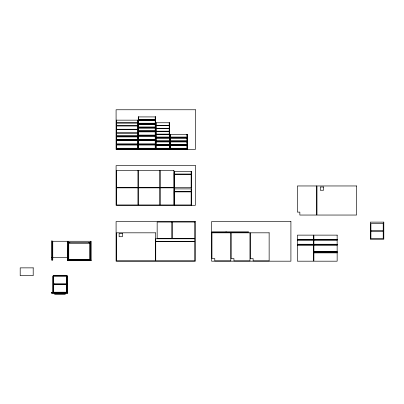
<?xml version="1.0" encoding="UTF-8"?>
<svg xmlns="http://www.w3.org/2000/svg" width="404" height="404" viewBox="0 0 404 404"><rect width="100%" height="100%" fill="white"/><g stroke="black" fill="none" stroke-linecap="round" stroke-linejoin="round"><path stroke-width="0.61" d="M138.284 119.508L138.476 116.913M155.601 119.508L155.409 116.913M138.284 119.902L138.476 120.321M155.601 119.902L155.409 120.321M138.284 123.245L138.476 120.65M155.601 123.245L155.409 120.65M138.284 123.639L138.476 124.058M155.601 123.639L155.409 124.058M138.284 126.982L138.476 124.387M155.601 126.982L155.409 124.387M138.284 127.376L138.476 127.795M155.601 127.376L155.409 127.795M138.284 130.719L138.476 128.124M155.601 130.719L155.409 128.124M138.284 131.108L138.476 131.532M155.601 131.108L155.409 131.532M138.284 135.108L138.476 131.856M155.601 135.108L155.409 131.856M138.284 135.497L138.476 135.921M155.601 135.497L155.409 135.921M169.998 137.057L170.19 134.456M187.315 137.057L187.123 134.456M169.998 137.446L170.19 137.87M187.315 137.446L187.123 137.87M138.284 139.496L138.476 136.244M155.601 139.496L155.409 136.244M138.284 139.885L138.476 140.309M155.601 139.885L155.409 140.309M169.998 140.794L170.19 138.193M187.315 140.794L187.123 138.193M169.998 141.183L170.19 141.607M187.315 141.183L187.123 141.607M138.284 143.88L138.476 140.632M155.601 143.88L155.409 140.632M138.284 144.273L138.476 144.693M155.601 144.273L155.409 144.693M169.998 144.531L170.19 141.93M187.315 144.531L187.123 141.93M169.998 144.92L170.19 145.344M187.315 144.92L187.123 145.344M138.284 148.268L138.476 145.021M155.601 148.268L155.409 145.021M169.998 148.268L170.19 145.667M187.315 148.268L187.123 145.667M138.284 148.657L138.476 149.081M155.601 148.657L155.409 149.081M169.998 148.657L170.19 149.081M187.315 148.657L187.123 149.081M174.22 174.038L174.417 171.437M191.541 174.038L191.344 171.437M174.22 174.427L174.417 187.522M191.541 174.427L191.344 187.522M174.22 191.486L174.417 188.885M191.541 191.486L191.344 188.885M174.22 191.875L174.417 204.969M191.541 191.875L191.344 204.969M370.897 230.704L383.214 230.704M370.897 231.548L383.214 231.548M297.41 239.35L313.56 239.35M313.888 239.35L337.153 239.35M297.41 239.516L313.56 239.516M313.888 239.516L337.153 239.516M297.41 239.577L313.56 239.577M313.888 239.577L337.153 239.577M297.41 240.39L313.56 240.39M313.888 240.39L337.153 240.39M52.172 241.269L91.163 241.269L91.163 260.115L67.473 260.115L67.473 241.269M88.759 242.339L90.577 242.339M68.059 242.375L69.882 242.375M68.549 243.188L90.092 243.188M297.41 244.258L313.56 244.258M313.888 244.258L337.153 244.258M297.41 244.42L313.56 244.42M313.888 244.42L337.153 244.42M297.41 244.486L313.56 244.486M313.888 244.486L337.153 244.486M297.41 245.299L313.56 245.299M313.888 245.299L337.153 245.299M313.888 251.828L337.153 251.828M313.888 251.99L337.153 251.99M313.888 252.056L337.153 252.056M313.888 252.869L337.153 252.869M51.586 257.681L52.172 257.681M52.757 257.681L67.892 257.681M68.549 259.727L90.092 259.727M90.092 259.924L68.549 259.924L68.549 242.794M68.059 260.019L68.256 242.375M89.895 259.984L90.577 259.984M67.801 260.54L91.067 260.54M53.373 275.685L66.857 275.685M53.176 276.366L52.757 276.366L52.757 292.612M67.054 276.366L67.473 276.366L67.473 292.612M53.959 283.871L66.271 283.871M51.586 292.708L67.736 292.708M51.586 293.031L67.736 293.031M191.153 171.437L191.153 174.038L174.614 174.038L174.614 171.437M191.153 187.522L191.153 174.427L174.614 174.427L174.614 187.522M191.153 188.885L191.153 191.486L174.614 191.486L174.614 188.885M191.153 204.969L191.153 191.875L174.614 191.875L174.614 204.969M186.926 134.456L186.926 137.057L170.387 137.057L170.387 134.456M186.926 137.87L186.926 137.446L170.387 137.446L170.387 137.87M186.926 138.193L186.926 140.794L170.387 140.794L170.387 138.193M186.926 141.607L186.926 141.183L170.387 141.183L170.387 141.607M186.926 141.93L186.926 144.531L170.387 144.531L170.387 141.93M186.926 145.344L186.926 144.92L170.387 144.92L170.387 145.344M186.926 145.667L186.926 148.268L170.387 148.268L170.387 145.667M186.926 149.081L186.926 148.657L170.387 148.657L170.387 149.081M169.478 134.456L169.478 137.87M169.478 138.193L169.478 141.607M169.478 141.93L169.478 145.344M169.478 145.667L169.478 149.081M169.215 122.76L169.215 125.361M169.215 125.684L169.215 128.285M169.215 128.608L169.215 131.209M169.215 131.532L169.215 134.133M156.121 122.76L156.121 125.361M156.121 125.684L156.121 128.285M156.121 128.608L156.121 131.209M156.121 131.532L156.121 134.133M156.121 134.456L156.121 137.87M156.121 138.193L156.121 141.607M156.121 141.93L156.121 145.344M156.121 145.667L156.121 149.081M155.212 116.913L155.212 119.508L138.673 119.508L138.673 116.913M155.212 120.321L155.212 119.902L138.673 119.902L138.673 120.321M155.212 120.65L155.212 123.245L138.673 123.245L138.673 120.65M155.212 124.058L155.212 123.639L138.673 123.639L138.673 124.058M155.212 124.387L155.212 126.982L138.673 126.982L138.673 124.387M155.212 127.795L155.212 127.376L138.673 127.376L138.673 127.795M155.212 128.124L155.212 130.719L138.673 130.719L138.673 128.124M155.212 131.532L155.212 131.108L138.673 131.108L138.673 131.532M155.212 131.856L155.212 135.108L138.673 135.108L138.673 131.856M155.212 135.921L155.212 135.497L138.673 135.497L138.673 135.921M155.212 136.244L155.212 139.496L138.673 139.496L138.673 136.244M155.212 140.309L155.212 139.885L138.673 139.885L138.673 140.309M155.212 140.632L155.212 143.88L138.673 143.88L138.673 140.632M155.212 144.693L155.212 144.273L138.673 144.273L138.673 144.693M155.212 145.021L155.212 148.268L138.673 148.268L138.673 145.021M155.212 149.081L155.212 148.657L138.673 148.657L138.673 149.081M137.764 120.16L137.764 122.76M137.764 123.084L137.764 125.684M137.764 126.008L137.764 129.26M137.764 129.583L137.764 132.835M137.764 133.158L137.764 136.572M137.764 136.895L137.764 140.309M137.764 140.632L137.764 144.693M137.764 145.021L137.764 149.081M116.61 120.16L116.61 122.76M116.61 123.084L116.61 125.684M116.61 126.008L116.61 129.26M116.61 129.583L116.61 132.835M116.61 133.158L116.61 136.572M116.61 136.895L116.61 140.309M116.61 140.632L116.61 144.693M116.61 145.021L116.61 149.081M91.067 260.115L91.067 260.701L67.801 260.701L67.801 260.115M90.577 241.269L90.577 260.115M90.385 242.339L90.385 259.984M90.289 260.115L90.289 242.794L68.352 242.794L68.352 260.115M90.092 242.794L90.092 260.115M89.895 242.339L89.895 260.115M68.741 243.188L68.741 259.727M68.059 241.269L68.059 260.115M67.054 292.612L67.054 275.296L53.176 275.296L53.176 292.612M66.857 275.296L66.857 276.518M66.857 283.648L66.857 284.87M66.665 275.685L66.665 292.223M66.665 292.612L66.857 292.223L53.373 292.223L53.565 292.612M66.615 292.173L66.615 284.376L53.616 284.376L53.616 292.173L53.565 275.685M66.271 283.669L66.271 284.921M65.317 293.198L65.317 294.238L54.59 294.238L54.59 293.198M64.892 293.198L64.892 293.814L55.015 293.814L55.015 293.198M53.959 283.669L53.959 284.921M53.373 275.296L53.373 276.518M52.757 241.269L52.757 260.115L51.586 260.115L51.586 240.88L52.172 240.88L52.172 260.115M195.374 109.762L116.089 109.762L116.089 149.404L195.374 149.404L195.374 109.762M155.601 116.913L138.284 116.913L138.284 120.321L155.601 120.321L155.601 116.913M137.956 120.16L116.413 120.16L116.413 122.76L137.956 122.76L137.956 120.16M155.601 120.65L138.284 120.65L138.284 124.058L155.601 124.058L155.601 120.65M169.412 122.76L155.929 122.76L155.929 125.361L169.412 125.361L169.412 122.76M137.956 123.084L116.413 123.084L116.413 125.684L137.956 125.684L137.956 123.084M155.601 124.387L138.284 124.387L138.284 127.795L155.601 127.795L155.601 124.387M169.412 125.684L155.929 125.684L155.929 128.285L169.412 128.285L169.412 125.684M137.956 126.008L116.413 126.008L116.413 129.26L137.956 129.26L137.956 126.008M155.601 128.124L138.284 128.124L138.284 131.532L155.601 131.532L155.601 128.124M169.412 128.608L155.929 128.608L155.929 131.209L169.412 131.209L169.412 128.608M137.956 129.583L116.413 129.583L116.413 132.835L137.956 132.835L137.956 129.583M169.412 131.532L155.929 131.532L155.929 134.133L169.412 134.133L169.412 131.532M155.601 131.856L138.284 131.856L138.284 135.921L155.601 135.921L155.601 131.856M137.956 133.158L116.413 133.158L116.413 135.759L137.956 135.759L137.956 133.158M169.67 134.456L155.929 134.456L155.929 137.057L169.67 137.057L169.67 134.456M187.315 134.456L169.998 134.456L169.998 137.87L187.315 137.87L187.315 134.456M137.956 136.148L116.413 136.148L116.413 136.572L137.956 136.572L137.956 136.148M155.601 136.244L138.284 136.244L138.284 140.309L155.601 140.309L155.601 136.244M137.956 136.895L116.413 136.895L116.413 139.496L137.956 139.496L137.956 136.895M169.67 137.446L155.929 137.446L155.929 137.87L169.67 137.87L169.67 137.446M169.67 138.193L155.929 138.193L155.929 140.794L169.67 140.794L169.67 138.193M187.315 138.193L169.998 138.193L169.998 141.607L187.315 141.607L187.315 138.193M137.956 139.885L116.413 139.885L116.413 140.309L137.956 140.309L137.956 139.885M137.956 140.632L116.413 140.632L116.413 143.88L137.956 143.88L137.956 140.632M155.601 140.632L138.284 140.632L138.284 144.693L155.601 144.693L155.601 140.632M169.67 141.183L155.929 141.183L155.929 141.607L169.67 141.607L169.67 141.183M169.67 141.93L155.929 141.93L155.929 144.531L169.67 144.531L169.67 141.93M187.315 141.93L169.998 141.93L169.998 145.344L187.315 145.344L187.315 141.93M137.956 144.273L116.413 144.273L116.413 144.693L137.956 144.693L137.956 144.273M169.67 144.92L155.929 144.92L155.929 145.344L169.67 145.344L169.67 144.92M137.956 145.021L116.413 145.021L116.413 148.268L137.956 148.268L137.956 145.021M155.601 145.021L138.284 145.021L138.284 149.081L155.601 149.081L155.601 145.021M169.67 145.667L155.929 145.667L155.929 148.268L169.67 148.268L169.67 145.667M187.315 145.667L169.998 145.667L169.998 149.081L187.315 149.081L187.315 145.667M137.956 148.657L116.413 148.657L116.413 149.081L137.956 149.081L137.956 148.657M169.67 148.657L155.929 148.657L155.929 149.081L169.67 149.081L169.67 148.657M195.374 165.655L116.089 165.655L116.089 205.298L195.374 205.298L195.374 165.655M137.956 170.397L116.413 170.397L116.413 187.522L137.956 187.522L137.956 170.397M159.827 170.397L138.284 170.397L138.284 187.522L159.827 187.522L159.827 170.397M173.897 170.397L160.151 170.397L160.151 187.522L173.897 187.522L173.897 170.397M191.541 171.437L174.22 171.437L174.22 187.522L191.541 187.522L191.541 171.437M316.645 185.961L297.41 185.961L297.41 212.12L299.849 212.12L299.849 215.044L316.645 215.044L316.645 185.961M356.55 185.961L316.973 185.961L316.973 215.044L356.55 215.044L356.55 185.961M323.538 186.996L320.286 186.996L320.286 190.244L323.538 190.244L323.538 186.996M137.956 187.845L116.413 187.845L116.413 204.969L137.956 204.969L137.956 187.845M159.827 187.845L138.284 187.845L138.284 204.969L159.827 204.969L159.827 187.845M173.897 187.845L160.151 187.845L160.151 204.969L173.897 204.969L173.897 187.845M191.541 188.885L174.22 188.885L174.22 204.969L191.541 204.969L191.541 188.885M195.374 221.543L116.089 221.543L116.089 261.186L195.374 261.186L195.374 221.543M290.91 221.543L211.625 221.543L211.625 261.186L290.91 261.186L290.91 221.543M171.882 222.033L157.161 222.033L157.161 238.441L171.882 238.441L171.882 222.033M194.728 222.033L172.205 222.033L172.205 238.441L194.728 238.441L194.728 222.033M383.8 222.124L370.316 222.124L370.316 239.249L383.8 239.249L383.8 222.124M383.214 223.589L370.897 223.589L370.897 238.668L383.214 238.668L383.214 223.589M226.018 231.846L211.948 231.846L211.948 232.497L226.018 232.497L226.018 231.846M248.213 231.846L226.346 231.846L226.346 232.497L248.213 232.497L248.213 231.846M155.409 232.82L116.413 232.82L116.413 260.863L155.409 260.863L155.409 232.82M230.795 232.82L211.948 232.82L211.948 258.59L214.776 258.59L214.776 260.863L230.795 260.863L230.795 232.82M249.97 232.82L231.118 232.82L231.118 258.59L233.946 258.59L233.946 260.863L249.97 260.863L249.97 232.82M269.14 232.82L250.293 232.82L250.293 258.59L253.121 258.59L253.121 260.863L269.14 260.863L269.14 232.82M122.392 233.472L119.145 233.472L119.145 236.719L122.392 236.719L122.392 233.472M313.56 235.128L297.41 235.128L297.41 261.186L313.56 261.186L313.56 235.128M337.153 235.128L313.888 235.128L313.888 261.186L337.153 261.186L337.153 235.128M194.728 238.769L155.732 238.769L155.732 241.299L194.728 241.299L194.728 238.769M194.728 241.627L155.732 241.627L155.732 260.863L194.728 260.863L194.728 241.627M33.199 267.867L20.2 267.867L20.2 275.664L33.199 275.664L33.199 267.867M66.615 276.417L53.616 276.417L53.616 284.214L66.615 284.214L66.615 276.417M67.736 292.612L51.586 292.612L51.586 293.198L67.736 293.198L67.736 292.612"/></g></svg>
